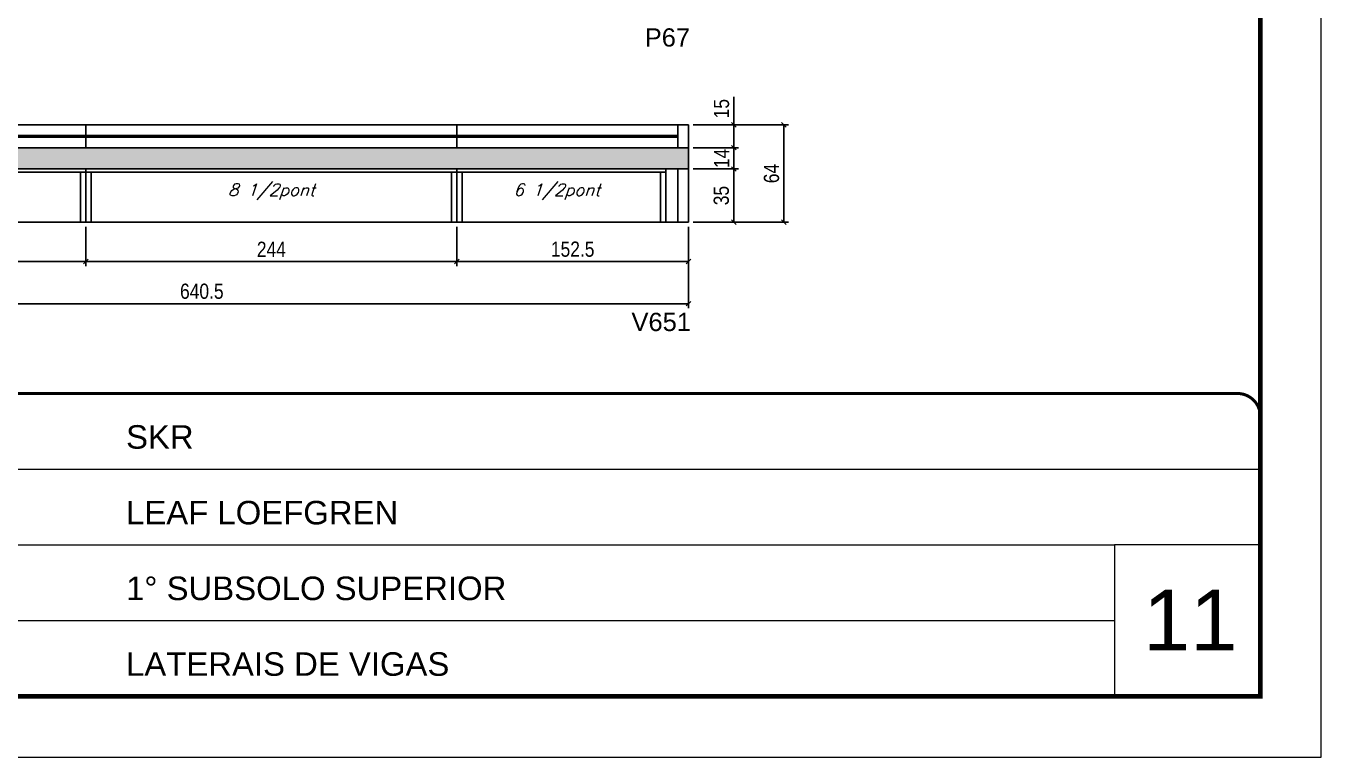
# Model space of a CAD drawing. Extents: x 3309 to 9590, y -2522 to 14608.
# Drawn here: x 7126 to 7978, y 11261 to 11742 of the extents above; entities that cross this region are included whole.
import ezdxf

# ---------------------------------------------------------------- set-up
doc = ezdxf.new("R2010")
doc.units = 0
doc.linetypes.add('CONTINUO', pattern=[0])
doc.linetypes.add('DASHED', pattern=[0.75, 0.5, -0.25])
for name, color, linetype in [('5', 5, 'Continuous'), ('COTA', 241, 'Continuous'), ('Painéis', 200, 'Continuous'), ('SARR_2.2x7', 40, 'Continuous'), ('SARR_3.5x7', 81, 'Continuous'), ('texto', 7, 'Continuous')]:
    doc.layers.add(name, color=color, linetype=linetype)
for name, color, linetype, lineweight in [('CARIMBO', 255, 'Continuous', 9), ('Folhas', 255, 'Continuous', 9), ('SARRAFO DE PRESSAO', 251, 'DASHED', 9)]:
    doc.layers.add(name, color=color, linetype=linetype, lineweight=lineweight)
doc.styles.add('ARIAL', font='arial.ttf')
doc.styles.add('COTA TECNICA', font='techl___.ttf', dxfattribs={"height": 10})
doc.styles.add('Romans', font='romans.shx')
doc.styles.get("Standard").update_dxf_attribs({"font": 'arial.ttf'})
doc.dimstyles.new('PAINEL', dxfattribs={"dimtxt": 10, "dimasz": 3, "dimexe": 3, "dimexo": 3, "dimgap": 3, "dimtad": 1, "dimdec": 1, "dimzin": 12, "dimdsep": 46, "dimtxsty": 'COTA TECNICA', "dimblk1": 'OBLIQUE', "dimblk2": 'OBLIQUE', "dimsah": 1, "dimcen": 0.9, "dimclrd": 4, "dimclre": 4, "dimclrt": 240, "dimadec": 1, "dimazin": 3, "dimtfac": 1, "dimtdec": 1, "dimtmove": 0, "dimatfit": 3, "dimfxl": 1, "dimtolj": 1, "dimtzin": 12, "dimarcsym": 0})

# ---------------------------------------------------------------- blocks, each defined once
blk = doc.blocks.new('9999999999')
at = {"color": 30, "linetype": 'CONTINUO'}
for p, q in [((98564.56, 34379.64), (99583.98, 34379.64)), ((98564.56, 34329.83), (99487.98, 34329.83)), ((99583.98, 34329.83), (99487.98, 34329.83)), ((99487.98, 34329.83), (99487.98, 34230.21)), ((98564.56, 34280.02), (99487.98, 34280.02))]:
    blk.add_line(p, q, dxfattribs=at)
at = {"color": 30, "linetype": 'CONTINUO', "const_width": 2}
blk.add_lwpolyline([(99583.98, 34230.21), (99583.98, 34414.45, 0.414214), (99568.98, 34429.45), (98228.98, 34429.45, 0.414214), (98213.98, 34414.45), (98213.98, 34245.21, 0.414214), (98228.98, 34230.21), (99583.98, 34230.21)], format="xyb", dxfattribs=at)
at = {"layer": 'Folhas'}
blk.add_lwpolyline([(98138.98, 34190.21), (99623.98, 34190.21), (99623.98, 35240.21), (98138.98, 35240.21)], close=True, dxfattribs=at)
at = {"layer": 'Folhas', "color": 30, "const_width": 3}
blk.add_lwpolyline([(98213.98, 34230.21), (99583.98, 34230.21), (99583.98, 35200.21), (98213.98, 35200.21)], close=True, dxfattribs=at)
at = {"color": 7, "linetype": 'Continuous', "ltscale": 5, "style": 'ARIAL'}
for s, height, p in [('SKR', 15.483, (98837.68, 34393.13)), ('LEAF LOEFGREN', 15.4829, (98837.68, 34343.32)), ('1° SUBSOLO SUPERIOR', 15.4829, (98837.68, 34293.51)), ('LATERAIS DE VIGAS', 15.4829, (98837.68, 34243.7))]:
    blk.add_text(s, height=height, dxfattribs=at).set_placement(p)
blk = doc.blocks.new('_Oblique')
at = {"color": 0, "linetype": 'ByBlock', "lineweight": -2}
blk.add_line((-0.5, -0.5), (0.5, 0.5), dxfattribs=at)
blk = doc.blocks.new('*D205')
at = {"layer": 'COTA', "color": 4, "linetype": 'ByBlock', "lineweight": -2, "transparency": 16777216}
for p, q in [((6921.17, 11609.68), (6921.17, 11583.76)), ((7165.17, 11609.68), (7165.17, 11583.76)), ((7165.17, 11586.76), (6921.17, 11586.76))]:
    blk.add_line(p, q, dxfattribs=at)
at = {"layer": 'Defpoints', "color": 0, "linetype": 'ByBlock', "transparency": 16777216}
for p in [(6921.17, 11612.68), (7165.17, 11612.68), (6921.17, 11586.76)]:
    blk.add_point(p, dxfattribs=at)
at = {"layer": 'COTA', "color": 4, "linetype": 'ByBlock', "lineweight": -2, "transparency": 16777216, "xscale": 3, "yscale": 3, "zscale": 3, "rotation": 180}
blk.add_blockref('_Oblique', (6921.17, 11586.76), dxfattribs=at)
at = {"layer": 'COTA', "color": 4, "linetype": 'ByBlock', "lineweight": -2, "transparency": 16777216, "xscale": 3, "yscale": 3, "zscale": 3}
blk.add_blockref('_Oblique', (7165.17, 11586.76), dxfattribs=at)
at = {"layer": 'COTA', "color": 240, "linetype": 'ByBlock', "transparency": 16777216, "insert": (7043.17, 11594.84), "char_height": 10, "attachment_point": 5, "style": 'COTA TECNICA'}
blk.add_mtext('\\A1;244', dxfattribs=at)
blk = doc.blocks.new('*D208')
at = {"layer": 'COTA', "color": 4, "linetype": 'ByBlock', "lineweight": -2, "transparency": 16777216}
for p, q in [((6921.17, 11609.68), (6921.17, 11556.06)), ((7561.67, 11609.68), (7561.67, 11556.06)), ((7561.67, 11559.06), (6921.17, 11559.06))]:
    blk.add_line(p, q, dxfattribs=at)
at = {"layer": 'Defpoints', "color": 0, "linetype": 'ByBlock', "transparency": 16777216}
for p in [(6921.17, 11612.68), (7561.67, 11612.68), (6921.17, 11559.06)]:
    blk.add_point(p, dxfattribs=at)
at = {"layer": 'COTA', "color": 4, "linetype": 'ByBlock', "lineweight": -2, "transparency": 16777216, "xscale": 3, "yscale": 3, "zscale": 3, "rotation": 180}
blk.add_blockref('_Oblique', (6921.17, 11559.06), dxfattribs=at)
at = {"layer": 'COTA', "color": 4, "linetype": 'ByBlock', "lineweight": -2, "transparency": 16777216, "xscale": 3, "yscale": 3, "zscale": 3}
blk.add_blockref('_Oblique', (7561.67, 11559.06), dxfattribs=at)
at = {"layer": 'COTA', "color": 240, "linetype": 'ByBlock', "transparency": 16777216, "insert": (7241.42, 11567.17), "char_height": 10, "attachment_point": 5, "style": 'COTA TECNICA'}
blk.add_mtext('\\A1;640.5', dxfattribs=at)
blk = doc.blocks.new('*D206')
at = {"layer": 'COTA', "color": 4, "lineweight": -2, "transparency": 16777216}
for p, q in [((7165.17, 11609.68), (7165.17, 11583.76)), ((7409.17, 11609.68), (7409.17, 11583.76)), ((7165.17, 11586.76), (7409.17, 11586.76))]:
    blk.add_line(p, q, dxfattribs=at)
at = {"layer": 'Defpoints', "color": 0, "transparency": 16777216}
for p in [(7165.17, 11612.68, 0), (7409.17, 11612.68, 0), (7409.17, 11586.76)]:
    blk.add_point(p, dxfattribs=at)
at = {"layer": 'COTA', "color": 4, "lineweight": -2, "transparency": 16777216, "xscale": 3, "yscale": 3, "zscale": 3, "rotation": 180}
blk.add_blockref('_Oblique', (7165.17, 11586.76), dxfattribs=at)
at = {"layer": 'COTA', "color": 4, "lineweight": -2, "transparency": 16777216, "xscale": 3, "yscale": 3, "zscale": 3}
blk.add_blockref('_Oblique', (7409.17, 11586.76), dxfattribs=at)
at = {"layer": 'COTA', "color": 240, "transparency": 16777216, "insert": (7287.17, 11594.84), "char_height": 10, "attachment_point": 5, "style": 'COTA TECNICA'}
blk.add_mtext('\\A1;244', dxfattribs=at)
blk = doc.blocks.new('*D207')
at = {"layer": 'COTA', "color": 4, "lineweight": -2, "transparency": 16777216}
for p, q in [((7564.67, 11676.68), (7627.39, 11676.68)), ((7624.39, 11676.68), (7624.39, 11612.68)), ((7564.67, 11612.68), (7627.39, 11612.68))]:
    blk.add_line(p, q, dxfattribs=at)
at = {"layer": 'Defpoints', "color": 0, "transparency": 16777216}
for p in [(7561.67, 11676.68, 0), (7561.67, 11612.68, 0), (7624.39, 11612.68)]:
    blk.add_point(p, dxfattribs=at)
at = {"layer": 'COTA', "color": 4, "lineweight": -2, "transparency": 16777216, "xscale": 3, "yscale": 3, "zscale": 3}
for p, rotation in [((7624.39, 11676.68), 90), ((7624.39, 11612.68), 270)]:
    blk.add_blockref('_Oblique', p, dxfattribs=dict(at, rotation=rotation))
at = {"layer": 'COTA', "color": 240, "transparency": 16777216, "insert": (7616.29, 11644.68), "char_height": 10, "attachment_point": 5, "rotation": 90, "style": 'COTA TECNICA'}
blk.add_mtext('\\A1;64', dxfattribs=at)
blk = doc.blocks.new('*D209')
at = {"layer": 'COTA', "color": 4, "lineweight": -2, "transparency": 16777216}
for p, q in [((7409.17, 11609.68), (7409.17, 11583.76)), ((7561.67, 11609.68), (7561.67, 11583.76)), ((7409.17, 11586.76), (7561.67, 11586.76))]:
    blk.add_line(p, q, dxfattribs=at)
at = {"layer": 'Defpoints', "color": 0, "transparency": 16777216}
for p in [(7409.17, 11612.68, 0), (7561.67, 11612.68, 0), (7561.67, 11586.76)]:
    blk.add_point(p, dxfattribs=at)
at = {"layer": 'COTA', "color": 4, "lineweight": -2, "transparency": 16777216, "xscale": 3, "yscale": 3, "zscale": 3, "rotation": 180}
blk.add_blockref('_Oblique', (7409.17, 11586.76), dxfattribs=at)
at = {"layer": 'COTA', "color": 4, "lineweight": -2, "transparency": 16777216, "xscale": 3, "yscale": 3, "zscale": 3}
blk.add_blockref('_Oblique', (7561.67, 11586.76), dxfattribs=at)
at = {"layer": 'COTA', "color": 240, "transparency": 16777216, "insert": (7485.42, 11594.87), "char_height": 10, "attachment_point": 5, "style": 'COTA TECNICA'}
blk.add_mtext('\\A1;152.5', dxfattribs=at)
blk = doc.blocks.new('*D210')
at = {"layer": 'COTA', "color": 4, "lineweight": -2, "transparency": 16777216}
for p, q in [((7564.67, 11647.68), (7594.49, 11647.68)), ((7591.49, 11612.68), (7591.49, 11647.68)), ((7564.67, 11612.68), (7594.49, 11612.68))]:
    blk.add_line(p, q, dxfattribs=at)
at = {"layer": 'Defpoints', "color": 0, "transparency": 16777216}
for p in [(7561.67, 11647.68, 0), (7591.49, 11647.68), (7561.67, 11612.68, 0)]:
    blk.add_point(p, dxfattribs=at)
at = {"layer": 'COTA', "color": 4, "lineweight": -2, "transparency": 16777216, "xscale": 3, "yscale": 3, "zscale": 3}
for p, rotation in [((7591.49, 11647.68), 90), ((7591.49, 11612.68), 270)]:
    blk.add_blockref('_Oblique', p, dxfattribs=dict(at, rotation=rotation))
at = {"layer": 'COTA', "color": 240, "transparency": 16777216, "insert": (7583.27, 11630.18), "char_height": 10, "attachment_point": 5, "rotation": 90, "style": 'COTA TECNICA'}
blk.add_mtext('\\A1;35', dxfattribs=at)
blk = doc.blocks.new('*D211')
at = {"layer": 'COTA', "color": 4, "lineweight": -2, "transparency": 16777216}
for p, q in [((7591.49, 11676.68), (7591.49, 11695.05)), ((7564.67, 11676.68), (7594.49, 11676.68)), ((7591.49, 11661.68), (7591.49, 11676.68)), ((7564.67, 11661.68), (7594.49, 11661.68))]:
    blk.add_line(p, q, dxfattribs=at)
at = {"layer": 'Defpoints', "color": 0, "transparency": 16777216}
for p in [(7561.67, 11676.68, 0), (7591.49, 11676.68), (7561.67, 11661.68, 0)]:
    blk.add_point(p, dxfattribs=at)
at = {"layer": 'COTA', "color": 4, "lineweight": -2, "transparency": 16777216, "xscale": 3, "yscale": 3, "zscale": 3}
for p, rotation in [((7591.49, 11676.68), 90), ((7591.49, 11661.68), 270)]:
    blk.add_blockref('_Oblique', p, dxfattribs=dict(at, rotation=rotation))
at = {"layer": 'COTA', "color": 240, "transparency": 16777216, "insert": (7583.38, 11687.37), "char_height": 10, "attachment_point": 5, "rotation": 90, "style": 'COTA TECNICA'}
blk.add_mtext('\\A1;15', dxfattribs=at)
blk = doc.blocks.new('*D212')
at = {"layer": 'COTA', "color": 4, "lineweight": -2, "transparency": 16777216}
for p, q in [((7564.67, 11661.68), (7594.49, 11661.68)), ((7591.49, 11661.68), (7591.49, 11647.68)), ((7564.67, 11647.68), (7594.49, 11647.68))]:
    blk.add_line(p, q, dxfattribs=at)
at = {"layer": 'Defpoints', "color": 0, "transparency": 16777216}
for p in [(7561.67, 11661.68, 0), (7561.67, 11647.68, 0), (7591.49, 11647.68)]:
    blk.add_point(p, dxfattribs=at)
at = {"layer": 'COTA', "color": 4, "lineweight": -2, "transparency": 16777216, "xscale": 3, "yscale": 3, "zscale": 3}
for p, rotation in [((7591.49, 11661.68), 90), ((7591.49, 11647.68), 270)]:
    blk.add_blockref('_Oblique', p, dxfattribs=dict(at, rotation=rotation))
at = {"layer": 'COTA', "color": 240, "transparency": 16777216, "insert": (7583.42, 11654.68), "char_height": 10, "attachment_point": 5, "rotation": 90, "style": 'COTA TECNICA'}
blk.add_mtext('\\A1;14', dxfattribs=at)

msp = doc.modelspace()

# ---------------------------------------------------------------- hatches: boundary and pattern name
at = {"layer": 'COTA'}
h = msp.add_hatch(dxfattribs=at)
h.set_pattern_fill('AR-CONC', color=256, scale=0.03)
h.set_pattern_definition([(50, (-5.5716, -1614.326), (5.4655401, -0.4781726), [0.5715, -6.2865]), (355, (-5.5716, -1614.326), (-1.0573026, 5.7317054), [0.4572, -5.0292175]), (100.451445, (-5.116, -1614.366), (4.4082374, 5.2535326), [0.4857003, -5.3427073]), (46.1842, (-5.5716, -1612.802), (8.1323712, -1.2612698), [0.85725, -9.42975]), (96.63556, (-4.894, -1612.907), (7.122124, 7.4227837), [0.7285507, -8.0140682]), (351.18415, (-5.5716, -1612.802), (7.122124, 7.4227837), [0.685799, -7.543792]), (21, (-4.8096, -1613.183), (4.5484317, -3.067956), [0.5715, -6.2865]), (326, (-4.8096, -1613.183), (1.8540609, 5.525639), [0.4572, -5.0292]), (71.451445, (-4.4305, -1613.439), (6.4024926, 2.457683), [0.4857003, -5.3426981]), (37.5, (-5.5716, -1614.3261), (0.0926581, 2.53665117), [0, -4.96824, 0, -5.1054, 0, -5.04825]), (7.5, (-5.5716, -1614.326), (2.00458988, 3.00541724), [0, -2.91084, 0, -4.85394, 0, -1.92405]), (327.5, (-7.2708, -1614.3261), (4.06771786, -0.17186232), [0, -1.905, 0, -5.9436, 0, -7.8867]), (317.5, (-8.033, -1614.326), (4.44387544, 0.7627947), [0, -2.4765, 0, -3.94716, 0, -5.6007])])
h.paths.add_polyline_path([(7561.67, 11647.68), (7561.67, 11661.68), (6921.17, 11661.68), (6921.17, 11647.68)])

# ---------------------------------------------------------------- linework, layer by layer
for p in [(6921.17, 11661.68, 0), (7561.67, 11647.68, 0)]:
    msp.add_line(p, (7561.67, 11661.68, 0), dxfattribs=at)
at = {"layer": 'Painéis', "linetype": 'ByBlock'}
for p, q in [((7561.67, 11676.68, 0), (6921.17, 11676.68, 0)), ((7165.17, 11661.68, 0), (7165.17, 11676.68, 0)), ((7409.17, 11661.68, 0), (7409.17, 11676.68, 0)), ((7561.67, 11661.68, 0), (7561.67, 11676.68, 0)), ((6921.17, 11661.68, 0), (7561.67, 11661.68, 0)), ((7561.67, 11647.68, 0), (6921.17, 11647.68, 0)), ((7165.17, 11612.68, 0), (7165.17, 11647.68, 0)), ((7409.17, 11612.68, 0), (7409.17, 11647.68, 0)), ((7561.67, 11612.68, 0), (7561.67, 11647.68, 0)), ((7561.67, 11612.68, 0), (6921.17, 11612.68, 0))]:
    msp.add_line(p, q, dxfattribs=at)
at = {"layer": 'SARR_2.2x7', "linetype": 'Continuous'}
for p, q in [((7554.67, 11661.68, 0), (7554.67, 11676.68, 0)), ((7165.17, 11669.68, 0), (6928.17, 11669.68, 0)), ((6928.17, 11668.68, 0), (7165.17, 11668.68, 0)), ((7409.17, 11669.68, 0), (7165.17, 11669.68, 0)), ((7165.17, 11668.68, 0), (7409.17, 11668.68, 0)), ((7554.67, 11669.68, 0), (7409.17, 11669.68, 0)), ((7409.17, 11668.68, 0), (7554.67, 11668.68, 0)), ((7165.17, 11645.48, 0), (6936.17, 11645.48, 0)), ((7409.17, 11645.48, 0), (7165.17, 11645.48, 0)), ((7546.67, 11645.48, 0), (7409.17, 11645.48, 0)), ((7554.67, 11612.68, 0), (7554.67, 11647.68, 0))]:
    msp.add_line(p, q, dxfattribs=at)
at = {"layer": 'SARR_3.5x7'}
for p, q in [((7161.67, 11645.48, 0), (7161.67, 11612.68, 0)), ((7168.67, 11645.48, 0), (7168.67, 11612.68, 0)), ((7405.67, 11645.48, 0), (7405.67, 11612.68, 0)), ((7412.67, 11645.48, 0), (7412.67, 11612.68, 0)), ((7543.17, 11645.48, 0), (7543.17, 11612.68, 0)), ((7546.67, 11647.68, 0), (7546.67, 11612.68, 0))]:
    msp.add_line(p, q, dxfattribs=at)

# ---------------------------------------------------------------- block references
at = {"layer": 'SARRAFO DE PRESSAO', "color": 6, "linetype": 'ByBlock'}
msp.add_blockref('9999999999', (-91646.11, -22929.5), dxfattribs=at)

# ---------------------------------------------------------------- texts
at = {"layer": '5', "linetype": 'Continuous'}
for s, p in [('P67', (7532.85, 11728.23, 0)), ('V651', (7524.12, 11541.04, 0))]:
    msp.add_text(s, height=12, rotation=0.00004, dxfattribs=at).set_placement(p)
at = {"layer": 'CARIMBO', "style": 'ARIAL'}
msp.add_text('11', height=40, dxfattribs=at).set_placement((7860.73, 11330.85))
at = {"layer": 'texto', "color": 2, "char_height": 8, "attachment_point": 5, "style": 'Romans'}
for s, insert in [('{\\Q19;\\C256;8 1/2pont}', (7287.17, 11632.68, 0)), ('{\\Q19;\\C256;6 1/2pont}', (7474.92, 11632.68, 0))]:
    msp.add_mtext(s, dxfattribs=dict(at, insert=insert))

# ---------------------------------------------------------------- dimensions: what is measured, and where the dimension line sits
at = {"layer": 'COTA'}
for base, p1, p2, picture, middle in [((7591.49, 11676.68), (7561.67, 11661.68, 0), (7561.67, 11676.68, 0), '*D211', (7583.38, 11687.37)), ((7624.39, 11612.68), (7561.67, 11676.68, 0), (7561.67, 11612.68, 0), '*D207', (7616.29, 11644.68)), ((7591.49, 11647.68), (7561.67, 11612.68, 0), (7561.67, 11647.68, 0), '*D210', (7583.27, 11630.18))]:
    dim = msp.add_linear_dim(base=base, p1=p1, p2=p2, angle=90, dimstyle='PAINEL', dxfattribs=at)
    dim.commit()
    dim.dimension.update_dxf_attribs({"geometry": picture, "text_midpoint": middle})
dim = msp.add_linear_dim(base=(7591.49, 11647.68), p1=(7561.67, 11661.68, 0), p2=(7561.67, 11647.68, 0), angle=90, dimstyle='PAINEL', dxfattribs=at)
dim.commit()
dim.dimension.update_dxf_attribs({"geometry": '*D212', "text_midpoint": (7591.49, 11654.68), "dimtype": 160})
at = {"layer": 'COTA', "linetype": 'ByBlock'}
dim = msp.add_linear_dim(base=(6921.17, 11586.76, 0), p1=(7165.17, 11612.68, 0), p2=(6921.17, 11612.68, 0), angle=180, dimstyle='PAINEL', override={"dimtmove": 1}, dxfattribs=at)
dim.commit()
dim.dimension.update_dxf_attribs({"geometry": '*D205', "text_midpoint": (7043.17, 11594.84, 0)})
dim = msp.add_linear_dim(base=(6921.17, 11559.06, 0), p1=(7561.67, 11612.68, 0), p2=(6921.17, 11612.68, 0), angle=180, dimstyle='PAINEL', dxfattribs=at)
dim.commit()
dim.dimension.update_dxf_attribs({"geometry": '*D208', "text_midpoint": (7241.42, 11567.17, 0)})
at = {"layer": 'COTA'}
for base, p1, p2, picture, middle in [((7409.17, 11586.76), (7165.17, 11612.68, 0), (7409.17, 11612.68, 0), '*D206', (7287.17, 11594.84)), ((7561.67, 11586.76), (7409.17, 11612.68, 0), (7561.67, 11612.68, 0), '*D209', (7485.42, 11594.87))]:
    dim = msp.add_linear_dim(base=base, p1=p1, p2=p2, dimstyle='PAINEL', dxfattribs=at)
    dim.commit()
    dim.dimension.update_dxf_attribs({"geometry": picture, "text_midpoint": middle})

doc.saveas('drawing.dxf')
